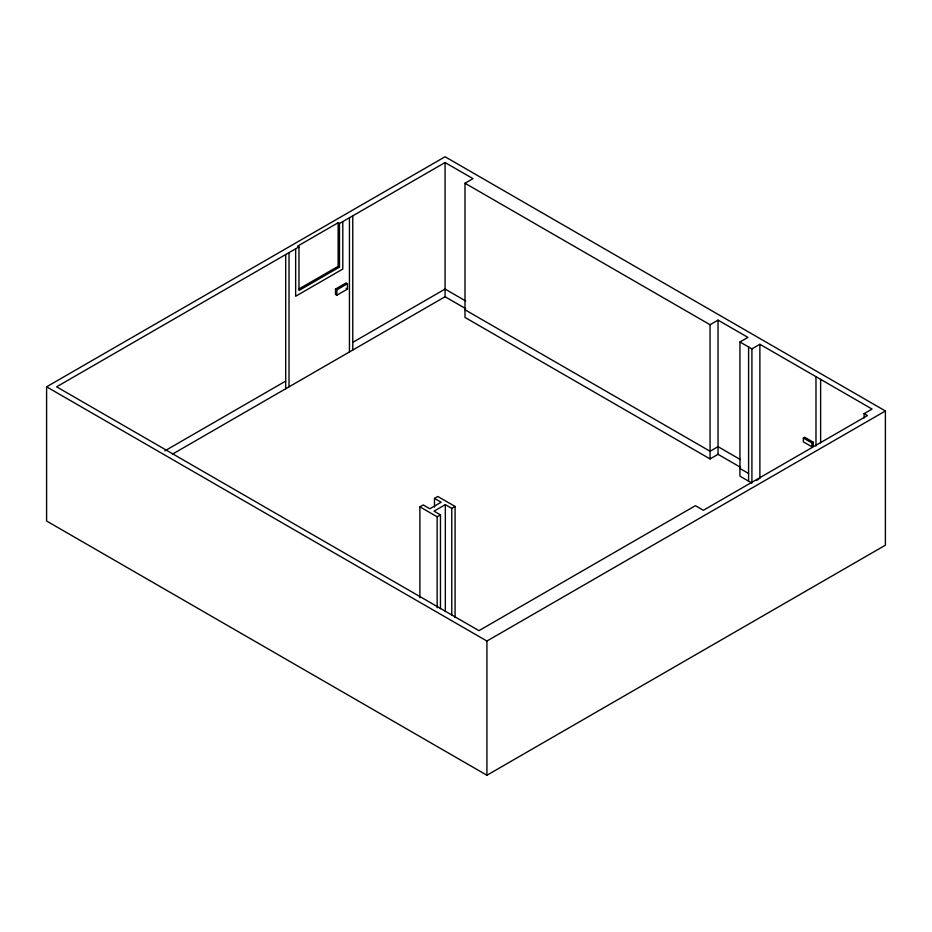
<?xml version="1.0" encoding="UTF-8"?>
<svg xmlns="http://www.w3.org/2000/svg" width="932" height="932" viewBox="0 0 932 932"><rect width="100%" height="100%" fill="white"/><g stroke="black" fill="none" stroke-linecap="round" stroke-linejoin="round"><path stroke-width="1.4" d="M46.6 386.815L445.077 156.762L885.4 410.977L885.4 545.185L486.923 775.238L46.6 521.023L46.6 386.815L486.923 641.041L885.4 410.977M339.481 223.505L338.153 222.736L297.646 246.13L298.974 246.887L298.974 290.504L339.481 267.111L339.481 223.505L445.077 162.541L472.978 178.641L464.998 183.243L464.998 317.439L710.067 458.928L718.036 454.327L740.451 467.27M298.974 246.887L56.607 386.815L478.955 630.661L695.412 505.68L703.38 510.282L867.424 415.579L864.104 413.657L864.104 417.99M298.869 289.025L338.153 266.342L339.481 267.111M335.497 289.071L346.122 282.932L347.45 283.701L347.45 289.071L336.825 295.199L335.497 294.442L335.497 289.071L336.825 289.84L347.45 283.701M164.847 450.855L285.693 381.095M352.762 342.37L445.077 289.071L465.697 300.978M172.408 454.164L445.077 296.737L465.697 308.643M464.998 183.243L710.067 324.732L718.036 320.13L747.93 337.384L739.95 341.986L739.95 476.182L751.914 483.091L751.914 348.883L739.95 341.986M419.889 597.75L419.889 506.833L423.21 504.923L429.85 508.755L441.139 502.232L434.498 498.399L434.498 507.055M434.498 498.399L437.819 496.476L455.084 506.449L455.084 617.567M455.084 506.449L451.764 508.371L445.333 504.655L434.032 511.167L440.475 514.883L440.475 608.689M419.889 506.833L437.155 516.806L440.475 514.883M751.914 348.883L759.883 344.281L872.072 409.055L864.104 413.657M803.361 438.017L804.689 437.259L813.321 442.234L813.321 446.078L811.993 446.836L803.361 441.861L803.361 438.017L811.993 443.003L813.321 442.234M756.458 480.458L758.741 479.141M740.451 459.604L718.036 446.661L710.067 451.263L464.998 309.773M739.95 468.516L748.594 473.503M346.122 288.303L347.45 289.071M820.626 379.359L820.626 442.851M815.978 376.668L815.978 445.939M811.993 443.003L811.993 446.836M759.883 344.281L759.883 478.489M748.594 346.972L748.594 481.168M718.036 320.13L718.036 454.327M710.067 324.732L710.067 458.928M486.923 641.041L486.923 775.238M451.764 508.371L451.764 615.155M445.333 504.655L445.333 611.439M445.077 162.541L445.077 296.737M437.155 516.806L437.155 607.711M352.762 215.828L352.762 350.036M349.442 217.75L349.442 351.958M342.801 221.583L342.801 269.033L295.654 296.248L295.654 248.809M338.153 222.736L338.153 266.342M336.825 289.84L336.825 295.199M289.013 252.642L289.013 386.85M285.693 254.564L285.693 388.76"/></g></svg>
